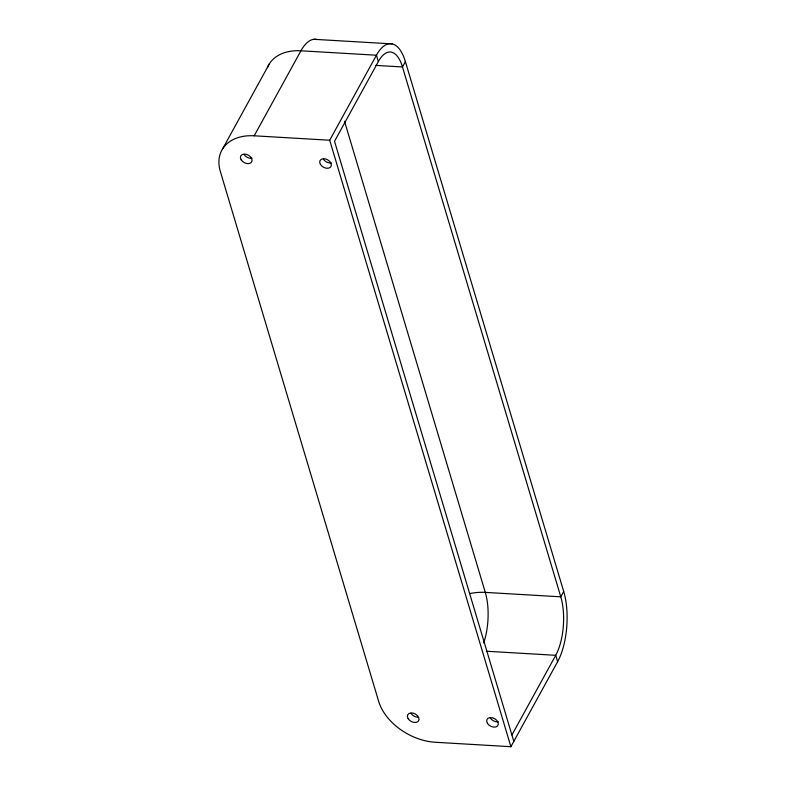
<?xml version="1.0" encoding="UTF-8"?>
<svg xmlns="http://www.w3.org/2000/svg" width="786" height="786" viewBox="0 0 786 786"><rect width="100%" height="100%" fill="white"/><g stroke="black" fill="none" stroke-linecap="round" stroke-linejoin="round"><path stroke-width="1.18" d="M222.723 148.682L269.46 63.666M267.417 67.645A49.901 34.162 28.8 0 1 300.93 50.795L376.435 55.217A49.901 20.76 -86.6 0 1 405.399 61.642L563.709 591.504A49.901 20.76 -86.6 0 1 557.628 661.684L510.89 746.7L435.385 742.269A49.901 34.162 28.8 0 1 378.646 701.308L220.335 171.446A49.901 34.162 28.8 0 1 254.192 135.801L300.93 50.795A49.901 20.76 -86.6 0 1 316.67 39.467M510.89 746.7L329.698 140.232L376.435 55.217L378.341 61.603L334.522 141.303L513.818 741.385M405.399 61.642L402.481 66.957L560.791 596.82A41.589 17.302 -86.6 0 1 555.722 655.308L557.628 661.684M563.709 591.504L560.791 596.82L485.286 592.389A41.589 24.897 -16.6 0 0 469.723 593.568M511.912 734.998L555.722 655.308L486.308 651.23M313.958 39.3L392.175 43.898M375.688 65.385L402.481 66.957A41.589 17.302 -86.6 0 0 378.341 61.603M254.192 135.801L329.698 140.232M344.523 121.27L485.286 592.389A41.589 17.302 -86.6 0 1 483.675 642.919M331.289 162.908A6.239 4.274 28.8 0 1 323.341 159.116M252.011 158.251A6.239 4.274 28.8 0 1 244.063 154.459M498.265 721.754A6.239 4.274 28.8 0 1 490.317 717.962M417.562 717.176A6.239 4.274 28.8 0 1 411.039 713.315M320.423 164.421A6.239 4.274 28.8 0 0 330.542 167.123A6.239 4.274 28.8 0 0 325.61 158.969A6.239 4.274 28.8 0 0 320.423 164.421M241.145 159.774A6.239 4.274 28.8 0 0 251.255 162.476A6.239 4.274 28.8 0 0 246.323 154.321A6.239 4.274 28.8 0 0 241.145 159.774M408.111 718.62A6.239 4.274 28.8 0 0 418.231 721.322A6.239 4.274 28.8 0 0 413.298 713.167A6.239 4.274 28.8 0 0 408.111 718.62M487.399 723.277A6.239 4.274 28.8 0 0 497.509 725.979A6.239 4.274 28.8 0 0 492.576 717.815A6.239 4.274 28.8 0 0 487.399 723.277"/></g></svg>
